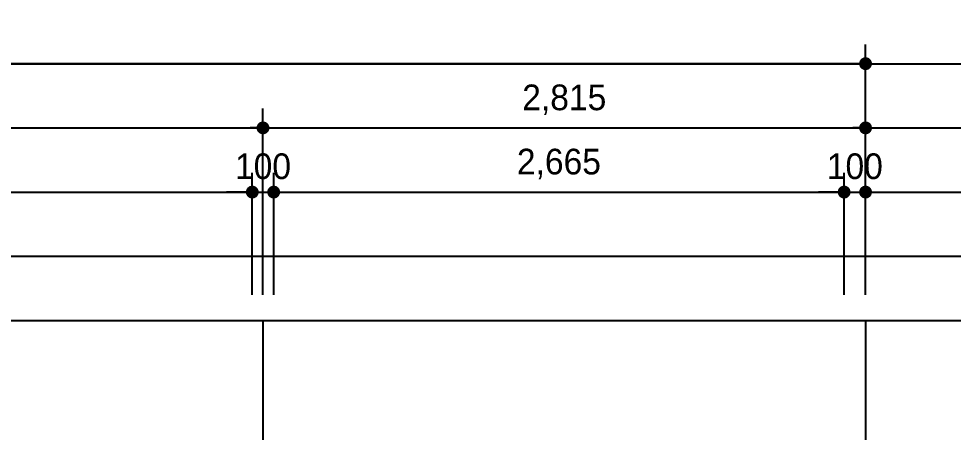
# Model space of a CAD drawing. Header units: millimetres. Extents: x -224448 to 1592092, y -164641 to 319001.
# Drawn here: x 64669 to 69035, y 164478 to 166411 of the extents above; entities that cross this region are included whole.
import ezdxf

# ---------------------------------------------------------------- set-up
doc = ezdxf.new("R2010")
doc.units = ezdxf.units.MM
doc.linetypes.add('CENTER2', pattern=[1.125, 0.75, -0.125, 0.125, -0.125])
doc.layers.get('Defpoints').update_dxf_attribs({"color": 35})
doc.layers.add('ARREA', color=1, linetype='Continuous')
doc.layers.add('DIM', color=3, linetype='Continuous')
doc.styles.add('IABU-글꼴스타일', font='')
doc.styles.get('IABU-글꼴스타일').set_extended_font_data('HY울릉도L')
doc.dimstyles.new('IABC-100 (SUB)', dxfattribs={"dimscale": 60, "dimtxt": 2, "dimasz": 1, "dimexe": 1.5, "dimexo": 2, "dimgap": 1, "dimtad": 1, "dimdec": 0, "dimdsep": 46, "dimlunit": 6, "dimtxsty": 'IABU-글꼴스타일', "dimblk": '1234_Dot', "dimcen": 1, "dimclrd": 4, "dimclre": 4, "dimclrt": 7, "dimadec": 0, "dimazin": 0, "dimtfac": 1, "dimtdec": 0, "dimtix": 1, "dimtmove": 2, "dimatfit": 3, "dimldrblk": '1234_Dot', "dimfxl": 2, "dimtolj": 1, "dimtzin": 0, "dimarcsym": 0})

# ---------------------------------------------------------------- blocks, each defined once
blk = doc.blocks.new('1234_Dot')
at = {"color": 0, "linetype": 'ByBlock', "lineweight": -2}
blk.add_line((-0.5, 0), (-1, 0), dxfattribs=at)
at = {"color": 0, "linetype": 'ByBlock', "const_width": 0.5}
blk.add_lwpolyline([(-0.25, 0, 1), (0.25, 0, 1)], format="xyb", close=True, dxfattribs=at)
blk = doc.blocks.new('*D383')
at = {"layer": 'Defpoints', "color": 0, "ltscale": 50, "transparency": 16777216}
for p in [(65809.9, 165900.5), (61249.9, 165000.5), (65809.9, 165000.5)]:
    blk.add_point(p, dxfattribs=at)
at = {"layer": 'DIM', "color": 4, "lineweight": -2, "ltscale": 50, "transparency": 16777216}
for p, q in [((61249.9, 165120.5), (61249.9, 165990.5)), ((65809.9, 165120.5), (65809.9, 165990.5)), ((61309.9, 165900.5), (65749.9, 165900.5))]:
    blk.add_line(p, q, dxfattribs=at)
at = {"layer": 'DIM', "color": 4, "lineweight": -2, "ltscale": 50, "transparency": 16777216, "xscale": 60, "yscale": 60, "zscale": 60, "rotation": 180}
blk.add_blockref('1234_Dot', (61249.9, 165900.5), dxfattribs=at)
at = {"layer": 'DIM', "color": 4, "lineweight": -2, "ltscale": 50, "transparency": 16777216, "xscale": 60, "yscale": 60, "zscale": 60}
blk.add_blockref('1234_Dot', (65809.9, 165900.5), dxfattribs=at)
at = {"layer": 'DIM', "color": 7, "ltscale": 50, "transparency": 16777216, "insert": (63529.9, 166031.9), "char_height": 120, "attachment_point": 5, "style": 'IABU-글꼴스타일'}
blk.add_mtext('\\A1;4,560', dxfattribs=at)
blk = doc.blocks.new('*D384')
at = {"layer": 'Defpoints', "color": 0, "ltscale": 50, "transparency": 16777216}
for p in [(68624.9, 165900.5), (65809.9, 165000.5), (68624.9, 165000.5)]:
    blk.add_point(p, dxfattribs=at)
at = {"layer": 'DIM', "color": 4, "lineweight": -2, "ltscale": 50, "transparency": 16777216}
for p, q in [((65809.9, 165120.5), (65809.9, 165990.5)), ((68624.9, 165120.5), (68624.9, 165990.5)), ((65869.9, 165900.5), (68564.9, 165900.5))]:
    blk.add_line(p, q, dxfattribs=at)
at = {"layer": 'DIM', "color": 4, "lineweight": -2, "ltscale": 50, "transparency": 16777216, "xscale": 60, "yscale": 60, "zscale": 60, "rotation": 180}
blk.add_blockref('1234_Dot', (65809.9, 165900.5), dxfattribs=at)
at = {"layer": 'DIM', "color": 4, "lineweight": -2, "ltscale": 50, "transparency": 16777216, "xscale": 60, "yscale": 60, "zscale": 60}
blk.add_blockref('1234_Dot', (68624.9, 165900.5), dxfattribs=at)
at = {"layer": 'DIM', "color": 7, "ltscale": 50, "transparency": 16777216, "insert": (67217.4, 166031.9), "char_height": 120, "attachment_point": 5, "style": 'IABU-글꼴스타일'}
blk.add_mtext('\\A1;2,815', dxfattribs=at)
blk = doc.blocks.new('*D385')
at = {"layer": 'Defpoints', "color": 0, "ltscale": 50, "transparency": 16777216}
for p in [(56124.9, 166200.5), (56124.9, 165000.5), (68624.9, 165000.5)]:
    blk.add_point(p, dxfattribs=at)
at = {"layer": 'DIM', "color": 4, "lineweight": -2, "ltscale": 50, "transparency": 16777216}
for p, q in [((56124.9, 165120.5), (56124.9, 166290.5)), ((68624.9, 165120.5), (68624.9, 166290.5)), ((68564.9, 166200.5), (56184.9, 166200.5))]:
    blk.add_line(p, q, dxfattribs=at)
at = {"layer": 'DIM', "color": 4, "lineweight": -2, "ltscale": 50, "transparency": 16777216, "xscale": 60, "yscale": 60, "zscale": 60, "rotation": 180}
blk.add_blockref('1234_Dot', (56124.9, 166200.5), dxfattribs=at)
at = {"layer": 'DIM', "color": 4, "lineweight": -2, "ltscale": 50, "transparency": 16777216, "xscale": 60, "yscale": 60, "zscale": 60}
blk.add_blockref('1234_Dot', (68624.9, 166200.5), dxfattribs=at)
at = {"layer": 'DIM', "color": 7, "ltscale": 50, "transparency": 16777216, "insert": (62374.9, 166331.9), "char_height": 120, "attachment_point": 5, "style": 'IABU-글꼴스타일'}
blk.add_mtext('\\A1;12,500', dxfattribs=at)
blk = doc.blocks.new('*D919')
at = {"layer": 'Defpoints', "color": 0, "ltscale": 50, "transparency": 16777216}
for p in [(65759.9, 165600.5), (61299.9, 165000.5), (65759.9, 165000.5)]:
    blk.add_point(p, dxfattribs=at)
at = {"layer": 'DIM', "color": 4, "lineweight": -2, "ltscale": 50, "transparency": 16777216}
for p, q in [((61299.9, 165120.5), (61299.9, 165690.5)), ((65759.9, 165120.5), (65759.9, 165690.5)), ((61359.9, 165600.5), (65699.9, 165600.5))]:
    blk.add_line(p, q, dxfattribs=at)
at = {"layer": 'DIM', "color": 4, "lineweight": -2, "ltscale": 50, "transparency": 16777216, "xscale": 60, "yscale": 60, "zscale": 60, "rotation": 180}
blk.add_blockref('1234_Dot', (61299.9, 165600.5), dxfattribs=at)
at = {"layer": 'DIM', "color": 4, "lineweight": -2, "ltscale": 50, "transparency": 16777216, "xscale": 60, "yscale": 60, "zscale": 60}
blk.add_blockref('1234_Dot', (65759.9, 165600.5), dxfattribs=at)
at = {"layer": 'DIM', "color": 7, "ltscale": 50, "transparency": 16777216, "insert": (63529.9, 165731.9), "char_height": 120, "attachment_point": 5, "style": 'IABU-글꼴스타일'}
blk.add_mtext('\\A1;4,460', dxfattribs=at)
blk = doc.blocks.new('*D921')
at = {"layer": 'Defpoints', "color": 0, "ltscale": 50, "transparency": 16777216}
for p in [(65859.9, 165600.5), (65759.9, 165000.5), (65859.9, 165000.5)]:
    blk.add_point(p, dxfattribs=at)
at = {"layer": 'DIM', "color": 4, "lineweight": -2, "ltscale": 50, "transparency": 16777216}
for p, q in [((65759.9, 165120.5), (65759.9, 165690.5)), ((65859.9, 165120.5), (65859.9, 165690.5)), ((65699.9, 165600.5), (65639.9, 165600.5)), ((65759.9, 165600.5), (65859.9, 165600.5)), ((65919.9, 165600.5), (65979.9, 165600.5))]:
    blk.add_line(p, q, dxfattribs=at)
at = {"layer": 'DIM', "color": 4, "lineweight": -2, "ltscale": 50, "transparency": 16777216, "xscale": 60, "yscale": 60, "zscale": 60}
blk.add_blockref('1234_Dot', (65759.9, 165600.5), dxfattribs=at)
at = {"layer": 'DIM', "color": 4, "lineweight": -2, "ltscale": 50, "transparency": 16777216, "xscale": 60, "yscale": 60, "zscale": 60, "rotation": 180}
blk.add_blockref('1234_Dot', (65859.9, 165600.5), dxfattribs=at)
at = {"layer": 'DIM', "color": 7, "ltscale": 50, "transparency": 16777216, "insert": (65809.9, 165720.5), "char_height": 120, "attachment_point": 5, "style": 'IABU-글꼴스타일'}
blk.add_mtext('\\A1;100', dxfattribs=at)
blk = doc.blocks.new('*D922')
at = {"layer": 'Defpoints', "color": 0, "ltscale": 50, "transparency": 16777216}
for p in [(68524.9, 165600.5), (65859.9, 165000.5), (68524.9, 165000.5)]:
    blk.add_point(p, dxfattribs=at)
at = {"layer": 'DIM', "color": 4, "lineweight": -2, "ltscale": 50, "transparency": 16777216}
for p, q in [((65859.9, 165120.5), (65859.9, 165690.5)), ((68524.9, 165120.5), (68524.9, 165690.5)), ((65919.9, 165600.5), (68464.9, 165600.5))]:
    blk.add_line(p, q, dxfattribs=at)
at = {"layer": 'DIM', "color": 4, "lineweight": -2, "ltscale": 50, "transparency": 16777216, "xscale": 60, "yscale": 60, "zscale": 60, "rotation": 180}
blk.add_blockref('1234_Dot', (65859.9, 165600.5), dxfattribs=at)
at = {"layer": 'DIM', "color": 4, "lineweight": -2, "ltscale": 50, "transparency": 16777216, "xscale": 60, "yscale": 60, "zscale": 60}
blk.add_blockref('1234_Dot', (68524.9, 165600.5), dxfattribs=at)
at = {"layer": 'DIM', "color": 7, "ltscale": 50, "transparency": 16777216, "insert": (67192.4, 165731.9), "char_height": 120, "attachment_point": 5, "style": 'IABU-글꼴스타일'}
blk.add_mtext('\\A1;2,665', dxfattribs=at)
blk = doc.blocks.new('*D923')
at = {"layer": 'Defpoints', "color": 0, "ltscale": 50, "transparency": 16777216}
for p in [(68624.9, 165600.5), (68524.9, 165000.5), (68624.9, 165000.5)]:
    blk.add_point(p, dxfattribs=at)
at = {"layer": 'DIM', "color": 4, "lineweight": -2, "ltscale": 50, "transparency": 16777216}
for p, q in [((68524.9, 165120.5), (68524.9, 165690.5)), ((68624.9, 165120.5), (68624.9, 165690.5)), ((68464.9, 165600.5), (68404.9, 165600.5)), ((68524.9, 165600.5), (68624.9, 165600.5)), ((68684.9, 165600.5), (68744.9, 165600.5))]:
    blk.add_line(p, q, dxfattribs=at)
at = {"layer": 'DIM', "color": 4, "lineweight": -2, "ltscale": 50, "transparency": 16777216, "xscale": 60, "yscale": 60, "zscale": 60}
blk.add_blockref('1234_Dot', (68524.9, 165600.5), dxfattribs=at)
at = {"layer": 'DIM', "color": 4, "lineweight": -2, "ltscale": 50, "transparency": 16777216, "xscale": 60, "yscale": 60, "zscale": 60, "rotation": 180}
blk.add_blockref('1234_Dot', (68624.9, 165600.5), dxfattribs=at)
at = {"layer": 'DIM', "color": 7, "ltscale": 50, "transparency": 16777216, "insert": (68574.9, 165720.5), "char_height": 120, "attachment_point": 5, "style": 'IABU-글꼴스타일'}
blk.add_mtext('\\A1;100', dxfattribs=at)

msp = doc.modelspace()

# ---------------------------------------------------------------- linework, layer by layer
at = {"layer": 'ARREA', "color": 1, "linetype": 'CENTER2', "ltscale": 2000}
for p, q in [((65809.894, 165000.492), (65809.894, 154350.492)), ((68624.894, 165000.492), (68624.894, 151900.492))]:
    msp.add_line(p, q, dxfattribs=at)
at = {"layer": 'Defpoints'}
for points in [[(54224.894, 166200.492), (70524.894, 166200.492), (70524.894, 150700.492), (54224.894, 150700.492)], [(54524.894, 165900.492), (70224.894, 165900.492), (70224.894, 151000.492), (54524.894, 151000.492)], [(54824.894, 165600.492), (69924.894, 165600.492), (69924.894, 151300.492), (54824.894, 151300.492)], [(55124.894, 165300.492), (69624.894, 165300.492), (69624.894, 151600.492), (55124.894, 151600.492)], [(55424.894, 165000.492), (69324.894, 165000.492), (69324.894, 151900.492), (55424.894, 151900.492)]]:
    msp.add_lwpolyline(points, close=True, dxfattribs=at)

# ---------------------------------------------------------------- dimensions: what is measured, and where the dimension line sits
at = {"layer": 'DIM', "ltscale": 50}
for base, p1, p2, picture, middle in [((56124.894, 166200.492), (68624.894, 165000.492), (56124.894, 165000.492), '*D385', (62374.894, 166331.92)), ((65809.894, 165900.492), (61249.894, 165000.492), (65809.894, 165000.492), '*D383', (63529.894, 166031.92)), ((68624.894, 165900.492), (65809.894, 165000.492), (68624.894, 165000.492), '*D384', (67217.394, 166031.92)), ((65759.894, 165600.492), (61299.894, 165000.492), (65759.894, 165000.492), '*D919', (63529.894, 165731.92)), ((65859.894, 165600.492), (65759.894, 165000.492), (65859.894, 165000.492), '*D921', (65809.894, 165720.492)), ((68524.894, 165600.492), (65859.894, 165000.492), (68524.894, 165000.492), '*D922', (67192.394, 165731.92)), ((68624.894, 165600.492), (68524.894, 165000.492), (68624.894, 165000.492), '*D923', (68574.894, 165720.492))]:
    dim = msp.add_linear_dim(base=base, p1=p1, p2=p2, dimstyle='IABC-100 (SUB)', dxfattribs=at)
    dim.commit()
    dim.dimension.update_dxf_attribs({"geometry": picture, "text_midpoint": middle})

doc.saveas('drawing.dxf')
